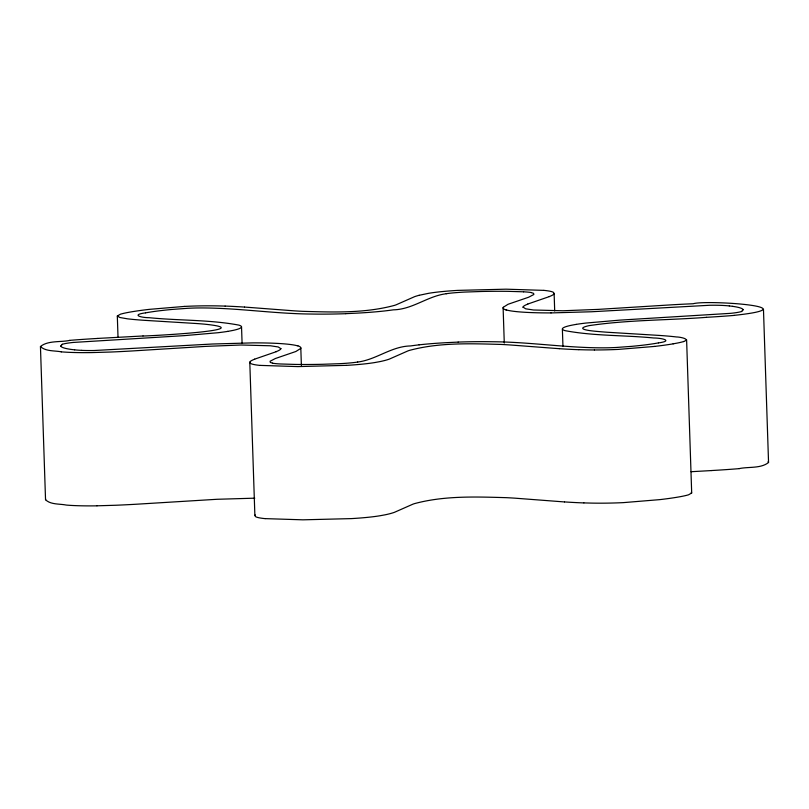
<?xml version="1.0" encoding="UTF-8"?>
<svg xmlns="http://www.w3.org/2000/svg" width="809" height="809" viewBox="0 0 809 809"><rect width="100%" height="100%" fill="white"/><g stroke="black" fill="none" stroke-linecap="round" stroke-linejoin="round"><path stroke-width="1.21" d="M96.938 505.837A51.907 5.157 -1.9 0 1 66.308 505.069C59.603 503.694 50.643 504.796 45.537 499.74L40.45 346.515C48.055 340.306 60.473 342.389 69.847 340.397M45.537 499.74L45.678 499.193M523.201 307.208L525.688 308.816L533.485 309.999L562.872 310.767L598.276 309.382L672.178 304.791A143.79 14.279 -1.9 0 1 693.192 303.739C706.186 299.714 813.439 306.935 734.066 315.379M763.463 309.26L768.55 462.485C760.945 468.694 748.527 466.611 739.153 468.603M250.335 363.281L250.254 361.552M118.023 337.363L117.315 316.016L120.389 314.216A81.557 8.1 -1.9 0 1 130.755 311.961A105.666 10.497 -1.9 0 1 149.2 309.372L184.381 306.429M706.469 317.34C667.314 320.324 627.764 319.838 588.871 325.673C571.508 329.566 595.96 331.326 599.762 331.65A167.716 16.655 -1.9 0 0 607.276 332.246L659.608 335.442A163.752 16.261 -1.9 0 1 670.995 336.362L674.261 336.706A95.068 9.445 -1.9 0 1 676.546 336.969C679.064 336.857 691.452 339.001 683.524 341.56M686.608 339.76L691.685 492.984L688.611 494.784A81.547 8.1 -1.9 0 1 678.245 497.039A105.655 10.497 -1.9 0 1 659.8 499.628L623.324 502.632A49.794 4.945 -1.9 0 1 599.469 503.178L596.971 503.168A65.033 6.462 -1.9 0 1 590.934 503.087L583.967 502.905M300.655 348.477L295.861 351.49L275.343 358.529L270.095 361.259L270.307 362.412L272.673 363.19M503.259 307.299L508.052 304.275L528.58 297.247L533.829 294.506L533.606 293.364L531.25 292.575M255.209 514.918L255.422 516.516A50.937 5.056 -1.9 0 0 265.13 518.64M553.659 294.223L553.578 292.484A50.937 5.056 -1.9 0 0 543.87 290.36M276.365 351.652L254.582 359.176M527.549 304.123L549.331 296.6M62.374 344.331L60.604 346.1M741.54 311.445L743.309 309.665M419.113 295.305L428.396 293.354A51.321 5.097 -1.9 0 1 457.682 290.391L506.04 289.177L543.739 290.37M145.458 312.861C131.018 314.792 140.726 317.664 149.23 317.704C179.072 320.698 209.41 319.575 238.938 325.127A67.45 6.694 -1.9 0 1 227.653 331.387M658.455 342.915C673.776 340.761 661.802 338.02 653.803 337.99C624.245 335.078 594.211 336.15 564.975 330.638A67.45 6.694 -1.9 0 1 576.261 324.389M446.396 293.718C427.728 295.952 412.6 309.493 393.346 309.837A70.292 6.978 -1.9 0 1 387.784 310.575L384.76 310.939A67.339 6.684 -1.9 0 1 357.335 313.123L345.756 313.67M357.527 362.058C376.195 359.823 391.313 346.282 410.567 345.939A70.292 6.978 -1.9 0 1 416.139 345.19L419.163 344.836M654.734 346.414L618.248 349.407A49.794 4.945 -1.9 0 1 594.393 349.953M73.134 342.45L184.159 335.644L218.167 332.701A68.108 6.765 -1.9 0 0 227.744 331.387M97.444 338.435L143.142 335.968C138.774 336.524 266.1 330.335 204.151 324.126A167.645 16.645 -1.9 0 0 196.648 323.529L144.305 320.324A163.822 16.271 -1.9 0 1 132.919 319.413L129.662 319.07A95.027 9.435 -1.9 0 1 127.367 318.807L119.843 317.492L117.315 316.016M711.556 470.565L691.108 471.708M346.171 365.355L297.874 366.598L260.185 365.395M458.167 342.106L446.568 342.652A67.339 6.684 -1.9 0 0 419.082 344.836M96.999 505.807L115.798 505.251A143.941 14.299 -1.9 0 0 136.802 504.199L217.014 499.284L254.784 498.172M550.98 312.921L591.409 311.768L709.827 305.256A29.417 2.923 -1.9 0 1 722.326 305.408L723.175 305.458A37.578 3.732 -1.9 0 1 729.233 305.933M594.372 349.953L591.885 349.943A65.033 6.462 -1.9 0 1 585.847 349.862L578.88 349.68M225.033 306.095L218.066 305.903A64.063 6.361 -1.9 0 0 210.795 305.822L209.541 305.822A49.875 4.955 -1.9 0 0 184.361 306.419M74.681 349.842A37.578 3.732 -1.9 0 0 80.718 350.317L81.638 350.358M523.575 291.806L508.234 291.341A85.582 8.505 -1.9 0 0 481.648 291.483L464.892 292.069A30.762 3.054 -1.9 0 0 446.244 293.707M244.561 307.066L294.264 310.848A164.561 16.342 -1.9 0 0 302.627 311.334C333.288 312.203 364.829 313.427 394.681 305.327A195.92 19.456 -1.9 0 0 396.157 304.801L414.653 296.64A140.533 13.955 -1.9 0 1 419.092 295.305M559.353 348.699L509.66 344.927A164.621 16.352 -1.9 0 0 501.287 344.442C470.626 343.572 439.095 342.349 409.233 350.449A195.738 19.436 -1.9 0 0 407.766 350.975L389.26 359.135A137.206 13.632 -1.9 0 1 384.275 360.622L382.485 361.047A87.22 8.666 -1.9 0 1 379.906 361.613L375.518 362.422A51.301 5.097 -1.9 0 1 346.242 365.385M564.439 501.934L514.736 498.152A164.621 16.352 -1.9 0 0 506.373 497.666C475.712 496.797 444.171 495.573 414.319 503.673A195.738 19.436 -1.9 0 0 412.843 504.199L394.347 512.36A137.206 13.632 -1.9 0 1 389.362 513.846L387.572 514.271A87.22 8.666 -1.9 0 1 384.993 514.837L380.594 515.646A51.301 5.097 -1.9 0 1 351.318 518.609L302.96 519.823L265.261 518.63M61.312 351.834C54.577 350.499 45.587 351.571 40.45 346.515M729.303 305.933L732.752 306.348M74.61 349.842L71.162 349.427A81.77 8.12 -1.9 0 1 60.806 346.1M506.04 309.898L506.616 310.069M297.297 345.706L297.874 345.878M691.24 492.337L691.685 492.984M768.105 461.656L768.55 462.485M280.713 348.568L278.235 346.96L270.439 345.777L241.042 345.008L205.638 346.394L131.736 350.985A143.941 14.299 -1.9 0 1 110.732 352.036L91.913 352.582A51.907 5.157 -1.9 0 1 61.231 351.844M562.376 328.96L562.963 346.545M554.114 293.262L554.701 310.98M503.117 307.885L504.28 343.046M300.806 347.89L301.383 365.476M249.799 362.371L254.886 515.737M241.537 326.816L242.083 343.137M739.284 468.633A132.898 13.197 -1.9 0 1 711.495 470.545M583.855 502.925A138.713 13.773 -1.9 0 1 564.54 501.914M673.25 343.825A105.655 10.497 -1.9 0 1 654.714 346.404M683.635 341.56A81.547 8.1 -1.9 0 1 673.159 343.815M734.198 315.409A132.898 13.197 -1.9 0 1 706.419 317.32M522.857 307.218A125.304 12.448 -1.9 0 1 527.792 304.123M553.781 294.223A149.149 14.815 -1.9 0 1 549.25 296.6M225.145 306.075A138.733 13.783 -1.9 0 1 244.46 307.086M69.716 340.367A132.888 13.197 -1.9 0 1 97.505 338.455M281.057 348.558A125.082 12.428 -1.9 0 1 276.122 351.652M250.133 361.552A149.159 14.815 -1.9 0 1 254.673 359.176M260.043 365.415A50.937 5.056 -1.9 0 1 250.436 363.281M578.779 349.7A138.713 13.773 -1.9 0 1 559.454 348.689M458.157 342.076A71.162 7.069 -1.9 0 1 492.691 341.752C530.977 341.985 568.96 348.345 607.256 347.799A28.042 2.781 -1.9 0 0 616.266 347.476L631.657 346.353A82.478 8.191 -1.9 0 0 658.334 342.915M357.679 362.068A30.762 3.054 -1.9 0 1 339.042 363.706L322.265 364.293A85.582 8.505 -1.9 0 1 295.689 364.434L280.339 363.969A30.843 3.064 -1.9 0 1 272.542 363.201M298.076 345.868A84.146 8.353 -1.9 0 1 300.564 348.477M297.105 345.716A66.449 6.603 -1.9 0 0 252.883 342.874L212.504 344.007L94.087 350.519A29.417 2.923 -1.9 0 1 81.598 350.368M62.121 344.331A31.207 3.105 -1.9 0 1 73.113 342.45M145.58 312.861A82.467 8.191 -1.9 0 1 172.297 309.422L187.648 308.3A28.042 2.781 -1.9 0 1 196.658 307.976C234.944 307.44 272.906 313.761 311.172 314.034A71.162 7.069 -1.9 0 0 345.756 313.7M523.544 291.806A30.843 3.064 -1.9 0 1 531.371 292.565M505.837 309.908A84.146 8.353 -1.9 0 1 503.36 307.299M551.04 312.901A66.449 6.603 -1.9 0 1 506.808 310.059M732.711 306.348A81.77 8.12 -1.9 0 1 743.117 309.675M741.792 311.445A31.207 3.105 -1.9 0 1 730.81 313.326L619.765 320.131L585.746 323.074A68.108 6.765 -1.9 0 0 576.18 324.389"/></g></svg>
